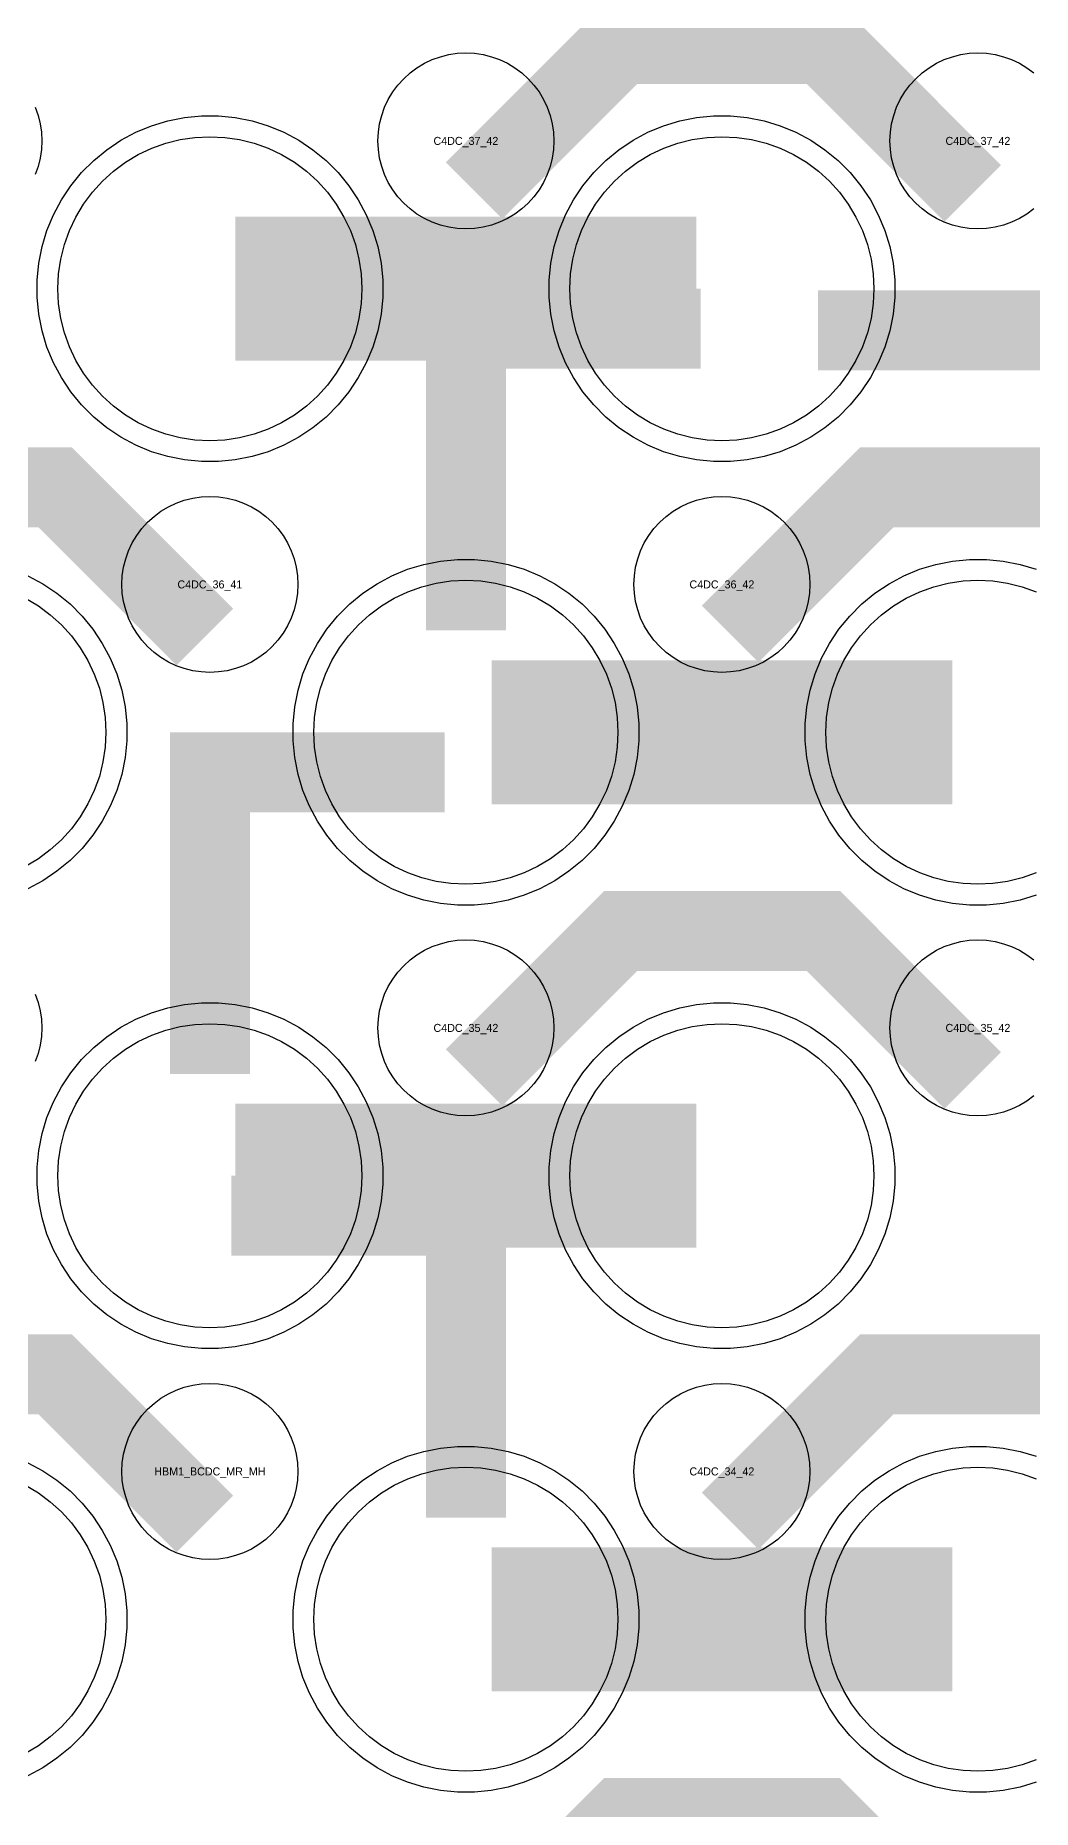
# Model space of a CAD drawing. Extents: x -11880 to 11880, y -14992 to 14992.
# Drawn here: x 1306 to 1617, y -10188 to -9634 of the extents above; entities that cross this region are included whole.
import ezdxf
from ezdxf.enums import TextEntityAlignment as Align

# ---------------------------------------------------------------- set-up
doc = ezdxf.new("R2010")
doc.units = 0
doc.header["$MEASUREMENT"] = 0
for name, color, linetype in [('GDS_775_DT_237', 138, 'CONTINUOUS'), ('RDL1_FS', 34, 'CONTINUOUS'), ('RDL_BS', 160, 'CONTINUOUS')]:
    doc.layers.add(name, color=color, linetype=linetype)

msp = doc.modelspace()

# ---------------------------------------------------------------- linework, layer by layer
at = {"layer": 'RDL1_FS', "color": 241, "true_color": 0xf7abae}
for points in [[(1360, -9760.204), (1355.343, -9759.975), (1350.732, -9759.291), (1346.209, -9758.159), (1341.819, -9756.587), (1337.605, -9754.595), (1333.605, -9752.197), (1329.86, -9749.419), (1326.406, -9746.289), (1323.276, -9742.835), (1320.498, -9739.09), (1318.1, -9735.09), (1316.108, -9730.876), (1314.536, -9726.486), (1313.404, -9721.963), (1312.72, -9717.352), (1312.491, -9712.695), (1312.72, -9708.038), (1313.404, -9703.427), (1314.536, -9698.904), (1316.108, -9694.514), (1318.1, -9690.3), (1320.498, -9686.3), (1323.276, -9682.555), (1326.406, -9679.101), (1329.86, -9675.971), (1333.605, -9673.193), (1337.605, -9670.795), (1341.819, -9668.803), (1346.209, -9667.231), (1350.732, -9666.099), (1355.343, -9665.415), (1360, -9665.186), (1364.657, -9665.415), (1369.268, -9666.099), (1373.791, -9667.231), (1378.181, -9668.803), (1382.395, -9670.795), (1386.395, -9673.193), (1390.14, -9675.971), (1393.594, -9679.101), (1396.724, -9682.555), (1399.502, -9686.3), (1401.9, -9690.3), (1403.892, -9694.514), (1405.464, -9698.904), (1406.596, -9703.427), (1407.28, -9708.038), (1407.509, -9712.695), (1407.28, -9717.352), (1406.596, -9721.963), (1405.464, -9726.486), (1403.892, -9730.876), (1401.9, -9735.09), (1399.502, -9739.09), (1396.724, -9742.835), (1393.594, -9746.289), (1390.14, -9749.419), (1386.395, -9752.197), (1382.395, -9754.595), (1378.181, -9756.587), (1373.791, -9758.159), (1369.268, -9759.291), (1364.657, -9759.975)], [(1520, -9760.204), (1515.343, -9759.975), (1510.732, -9759.291), (1506.209, -9758.159), (1501.819, -9756.587), (1497.605, -9754.595), (1493.605, -9752.197), (1489.86, -9749.419), (1486.406, -9746.289), (1483.276, -9742.835), (1480.498, -9739.09), (1478.1, -9735.09), (1476.108, -9730.876), (1474.536, -9726.486), (1473.404, -9721.963), (1472.72, -9717.352), (1472.491, -9712.695), (1472.72, -9708.038), (1473.404, -9703.427), (1474.536, -9698.904), (1476.108, -9694.514), (1478.1, -9690.3), (1480.498, -9686.3), (1483.276, -9682.555), (1486.406, -9679.101), (1489.86, -9675.971), (1493.605, -9673.193), (1497.605, -9670.795), (1501.819, -9668.803), (1506.209, -9667.231), (1510.732, -9666.099), (1515.343, -9665.415), (1520, -9665.186), (1524.657, -9665.415), (1529.268, -9666.099), (1533.791, -9667.231), (1538.181, -9668.803), (1542.395, -9670.795), (1546.395, -9673.193), (1550.14, -9675.971), (1553.594, -9679.101), (1556.724, -9682.555), (1559.502, -9686.3), (1561.9, -9690.3), (1563.892, -9694.514), (1565.464, -9698.904), (1566.596, -9703.427), (1567.28, -9708.038), (1567.509, -9712.695), (1567.28, -9717.352), (1566.596, -9721.963), (1565.464, -9726.486), (1563.892, -9730.876), (1561.9, -9735.09), (1559.502, -9739.09), (1556.724, -9742.835), (1553.594, -9746.289), (1550.14, -9749.419), (1546.395, -9752.197), (1542.395, -9754.595), (1538.181, -9756.587), (1533.791, -9758.159), (1529.268, -9759.291), (1524.657, -9759.975)], [(1440, -9898.769), (1435.343, -9898.54), (1430.732, -9897.856), (1426.209, -9896.724), (1421.819, -9895.152), (1417.605, -9893.16), (1413.605, -9890.762), (1409.86, -9887.984), (1406.406, -9884.854), (1403.276, -9881.4), (1400.498, -9877.655), (1398.1, -9873.655), (1396.108, -9869.441), (1394.536, -9865.051), (1393.404, -9860.528), (1392.72, -9855.917), (1392.491, -9851.26), (1392.72, -9846.603), (1393.404, -9841.992), (1394.536, -9837.469), (1396.108, -9833.079), (1398.1, -9828.865), (1400.498, -9824.865), (1403.276, -9821.12), (1406.406, -9817.666), (1409.86, -9814.536), (1413.605, -9811.758), (1417.605, -9809.36), (1421.819, -9807.368), (1426.209, -9805.796), (1430.732, -9804.664), (1435.343, -9803.98), (1440, -9803.751), (1444.657, -9803.98), (1449.268, -9804.664), (1453.791, -9805.796), (1458.181, -9807.368), (1462.395, -9809.36), (1466.395, -9811.758), (1470.14, -9814.536), (1473.594, -9817.666), (1476.724, -9821.12), (1479.502, -9824.865), (1481.9, -9828.865), (1483.892, -9833.079), (1485.464, -9837.469), (1486.596, -9841.992), (1487.28, -9846.603), (1487.509, -9851.26), (1487.28, -9855.917), (1486.596, -9860.528), (1485.464, -9865.051), (1483.892, -9869.441), (1481.9, -9873.655), (1479.502, -9877.655), (1476.724, -9881.4), (1473.594, -9884.854), (1470.14, -9887.984), (1466.395, -9890.762), (1462.395, -9893.16), (1458.181, -9895.152), (1453.791, -9896.724), (1449.268, -9897.856), (1444.657, -9898.54)], [(1360, -10037.329), (1355.343, -10037.1), (1350.732, -10036.416), (1346.209, -10035.284), (1341.819, -10033.712), (1337.605, -10031.72), (1333.605, -10029.322), (1329.86, -10026.544), (1326.406, -10023.414), (1323.276, -10019.96), (1320.498, -10016.215), (1318.1, -10012.215), (1316.108, -10008.001), (1314.536, -10003.611), (1313.404, -9999.088), (1312.72, -9994.477), (1312.491, -9989.82), (1312.72, -9985.163), (1313.404, -9980.552), (1314.536, -9976.029), (1316.108, -9971.639), (1318.1, -9967.425), (1320.498, -9963.425), (1323.276, -9959.68), (1326.406, -9956.226), (1329.86, -9953.096), (1333.605, -9950.318), (1337.605, -9947.92), (1341.819, -9945.928), (1346.209, -9944.356), (1350.732, -9943.224), (1355.343, -9942.54), (1360, -9942.311), (1364.657, -9942.54), (1369.268, -9943.224), (1373.791, -9944.356), (1378.181, -9945.928), (1382.395, -9947.92), (1386.395, -9950.318), (1390.14, -9953.096), (1393.594, -9956.226), (1396.724, -9959.68), (1399.502, -9963.425), (1401.9, -9967.425), (1403.892, -9971.639), (1405.464, -9976.029), (1406.596, -9980.552), (1407.28, -9985.163), (1407.509, -9989.82), (1407.28, -9994.477), (1406.596, -9999.088), (1405.464, -10003.611), (1403.892, -10008.001), (1401.9, -10012.215), (1399.502, -10016.215), (1396.724, -10019.96), (1393.594, -10023.414), (1390.14, -10026.544), (1386.395, -10029.322), (1382.395, -10031.72), (1378.181, -10033.712), (1373.791, -10035.284), (1369.268, -10036.416), (1364.657, -10037.1)], [(1520, -10037.329), (1515.343, -10037.1), (1510.732, -10036.416), (1506.209, -10035.284), (1501.819, -10033.712), (1497.605, -10031.72), (1493.605, -10029.322), (1489.86, -10026.544), (1486.406, -10023.414), (1483.276, -10019.96), (1480.498, -10016.215), (1478.1, -10012.215), (1476.108, -10008.001), (1474.536, -10003.611), (1473.404, -9999.088), (1472.72, -9994.477), (1472.491, -9989.82), (1472.72, -9985.163), (1473.404, -9980.552), (1474.536, -9976.029), (1476.108, -9971.639), (1478.1, -9967.425), (1480.498, -9963.425), (1483.276, -9959.68), (1486.406, -9956.226), (1489.86, -9953.096), (1493.605, -9950.318), (1497.605, -9947.92), (1501.819, -9945.928), (1506.209, -9944.356), (1510.732, -9943.224), (1515.343, -9942.54), (1520, -9942.311), (1524.657, -9942.54), (1529.268, -9943.224), (1533.791, -9944.356), (1538.181, -9945.928), (1542.395, -9947.92), (1546.395, -9950.318), (1550.14, -9953.096), (1553.594, -9956.226), (1556.724, -9959.68), (1559.502, -9963.425), (1561.9, -9967.425), (1563.892, -9971.639), (1565.464, -9976.029), (1566.596, -9980.552), (1567.28, -9985.163), (1567.509, -9989.82), (1567.28, -9994.477), (1566.596, -9999.088), (1565.464, -10003.611), (1563.892, -10008.001), (1561.9, -10012.215), (1559.502, -10016.215), (1556.724, -10019.96), (1553.594, -10023.414), (1550.14, -10026.544), (1546.395, -10029.322), (1542.395, -10031.72), (1538.181, -10033.712), (1533.791, -10035.284), (1529.268, -10036.416), (1524.657, -10037.1)], [(1440, -10175.894), (1435.343, -10175.665), (1430.732, -10174.981), (1426.209, -10173.849), (1421.819, -10172.277), (1417.605, -10170.285), (1413.605, -10167.887), (1409.86, -10165.109), (1406.406, -10161.979), (1403.276, -10158.525), (1400.498, -10154.78), (1398.1, -10150.78), (1396.108, -10146.566), (1394.536, -10142.176), (1393.404, -10137.653), (1392.72, -10133.042), (1392.491, -10128.385), (1392.72, -10123.728), (1393.404, -10119.117), (1394.536, -10114.594), (1396.108, -10110.204), (1398.1, -10105.99), (1400.498, -10101.99), (1403.276, -10098.245), (1406.406, -10094.791), (1409.86, -10091.661), (1413.605, -10088.883), (1417.605, -10086.485), (1421.819, -10084.493), (1426.209, -10082.921), (1430.732, -10081.789), (1435.343, -10081.105), (1440, -10080.876), (1444.657, -10081.105), (1449.268, -10081.789), (1453.791, -10082.921), (1458.181, -10084.493), (1462.395, -10086.485), (1466.395, -10088.883), (1470.14, -10091.661), (1473.594, -10094.791), (1476.724, -10098.245), (1479.502, -10101.99), (1481.9, -10105.99), (1483.892, -10110.204), (1485.464, -10114.594), (1486.596, -10119.117), (1487.28, -10123.728), (1487.509, -10128.385), (1487.28, -10133.042), (1486.596, -10137.653), (1485.464, -10142.176), (1483.892, -10146.566), (1481.9, -10150.78), (1479.502, -10154.78), (1476.724, -10158.525), (1473.594, -10161.979), (1470.14, -10165.109), (1466.395, -10167.887), (1462.395, -10170.285), (1458.181, -10172.277), (1453.791, -10173.849), (1449.268, -10174.981), (1444.657, -10175.665)]]:
    msp.add_lwpolyline(points, close=True, dxfattribs=at)
for points in [[(1368.002, -9712.695, 45, 45, 0), (1440.002, -9712.695, 45, 45, 0)], [(1440.002, -9712.695, 45, 45, 0), (1512.002, -9712.695, 45, 45, 0)], [(1448.002, -9851.26, 45, 45, 0), (1520.002, -9851.26, 45, 45, 0)], [(1520.002, -9851.26, 45, 45, 0), (1592.002, -9851.26, 45, 45, 0)], [(1368.002, -9989.82, 45, 45, 0), (1440.002, -9989.82, 45, 45, 0)], [(1440.002, -9989.82, 45, 45, 0), (1512.002, -9989.82, 45, 45, 0)], [(1448.002, -10128.385, 45, 45, 0), (1520.002, -10128.385, 45, 45, 0)], [(1520.002, -10128.385, 45, 45, 0), (1592.002, -10128.385, 45, 45, 0)]]:
    msp.add_lwpolyline(points, format="xyseb", dxfattribs=at)
for points in [[(1618.181, -9895.152), (1613.791, -9896.724), (1609.268, -9897.856), (1604.657, -9898.54), (1600, -9898.769), (1595.343, -9898.54), (1590.732, -9897.856), (1586.209, -9896.724), (1581.819, -9895.152), (1577.605, -9893.16), (1573.605, -9890.762), (1569.86, -9887.984), (1566.406, -9884.854), (1563.276, -9881.4), (1560.498, -9877.655), (1558.1, -9873.655), (1556.108, -9869.441), (1554.536, -9865.051), (1553.404, -9860.528), (1552.72, -9855.917), (1552.491, -9851.26), (1552.72, -9846.603), (1553.404, -9841.992), (1554.536, -9837.469), (1556.108, -9833.079), (1558.1, -9828.865), (1560.498, -9824.865), (1563.276, -9821.12), (1566.406, -9817.666), (1569.86, -9814.536), (1573.605, -9811.758), (1577.605, -9809.36), (1581.819, -9807.368), (1586.209, -9805.796), (1590.732, -9804.664), (1595.343, -9803.98), (1600, -9803.751), (1604.657, -9803.98), (1609.268, -9804.664), (1613.791, -9805.796), (1618.181, -9807.368)], [(1618.181, -10172.277), (1613.791, -10173.849), (1609.268, -10174.981), (1604.657, -10175.665), (1600, -10175.894), (1595.343, -10175.665), (1590.732, -10174.981), (1586.209, -10173.849), (1581.819, -10172.277), (1577.605, -10170.285), (1573.605, -10167.887), (1569.86, -10165.109), (1566.406, -10161.979), (1563.276, -10158.525), (1560.498, -10154.78), (1558.1, -10150.78), (1556.108, -10146.566), (1554.536, -10142.176), (1553.404, -10137.653), (1552.72, -10133.042), (1552.491, -10128.385), (1552.72, -10123.728), (1553.404, -10119.117), (1554.536, -10114.594), (1556.108, -10110.204), (1558.1, -10105.99), (1560.498, -10101.99), (1563.276, -10098.245), (1566.406, -10094.791), (1569.86, -10091.661), (1573.605, -10088.883), (1577.605, -10086.485), (1581.819, -10084.493), (1586.209, -10082.921), (1590.732, -10081.789), (1595.343, -10081.105), (1600, -10080.876), (1604.657, -10081.105), (1609.268, -10081.789), (1613.791, -10082.921), (1618.181, -10084.493)]]:
    msp.add_lwpolyline(points, dxfattribs=at)
at = {"layer": 'RDL1_FS'}
for points in [[(1302.395, -9809.36), (1306.395, -9811.758), (1310.14, -9814.536), (1313.594, -9817.666), (1316.724, -9821.12), (1319.502, -9824.865), (1321.9, -9828.865), (1323.892, -9833.079), (1325.464, -9837.469), (1326.596, -9841.992), (1327.28, -9846.603), (1327.509, -9851.26), (1327.28, -9855.917), (1326.596, -9860.528), (1325.464, -9865.051), (1323.892, -9869.441), (1321.9, -9873.655), (1319.502, -9877.655), (1316.724, -9881.4), (1313.594, -9884.854), (1310.14, -9887.984), (1306.395, -9890.762), (1302.395, -9893.16)], [(1302.395, -10086.485), (1306.395, -10088.883), (1310.14, -10091.661), (1313.594, -10094.791), (1316.724, -10098.245), (1319.502, -10101.99), (1321.9, -10105.99), (1323.892, -10110.204), (1325.464, -10114.594), (1326.596, -10119.117), (1327.28, -10123.728), (1327.509, -10128.385), (1327.28, -10133.042), (1326.596, -10137.653), (1325.464, -10142.176), (1323.892, -10146.566), (1321.9, -10150.78), (1319.502, -10154.78), (1316.724, -10158.525), (1313.594, -10161.979), (1310.14, -10165.109), (1306.395, -10167.887), (1302.395, -10170.285)]]:
    msp.add_lwpolyline(points, dxfattribs=at)
at = {"layer": 'RDL_BS'}
for points in [[(1442.562, -9682.009, 25, 25, 0), (1488.377, -9636.194, 25, 25, 0), (1521.93, -9636.194, 25, 25, 0)], [(1598.401, -9682.908, 25, 25, 0), (1551.687, -9636.194, 25, 25, 0), (1521.929, -9636.194, 25, 25, 0)], [(1358.401, -9821.473, 25, 25, 0), (1311.687, -9774.759, 25, 25, 0), (1281.929, -9774.759, 25, 25, 0)], [(1522.562, -9820.574, 25, 25, 0), (1568.377, -9774.759, 25, 25, 0), (1601.93, -9774.759, 25, 25, 0)], [(1678.401, -9821.473, 25, 25, 0), (1631.687, -9774.759, 25, 25, 0), (1601.929, -9774.759, 25, 25, 0)], [(1360, -9881.724, 25, 25, 0), (1360, -9927.344, 25, 25, 0)], [(1442.562, -9959.134, 25, 25, 0), (1488.377, -9913.319, 25, 25, 0), (1521.93, -9913.319, 25, 25, 0)], [(1598.401, -9960.033, 25, 25, 0), (1551.687, -9913.319, 25, 25, 0), (1521.929, -9913.319, 25, 25, 0)], [(1358.401, -10098.598, 25, 25, 0), (1311.687, -10051.884, 25, 25, 0), (1281.929, -10051.884, 25, 25, 0)], [(1522.562, -10097.699, 25, 25, 0), (1568.377, -10051.884, 25, 25, 0), (1601.93, -10051.884, 25, 25, 0)], [(1678.401, -10098.598, 25, 25, 0), (1631.687, -10051.884, 25, 25, 0), (1601.929, -10051.884, 25, 25, 0)], [(1442.562, -10236.264, 25, 25, 0), (1488.377, -10190.449, 25, 25, 0), (1521.93, -10190.449, 25, 25, 0)], [(1598.401, -10237.163, 25, 25, 0), (1551.687, -10190.449, 25, 25, 0), (1521.929, -10190.449, 25, 25, 0)]]:
    msp.add_lwpolyline(points, format="xyseb", dxfattribs=at)
for points in [[(1440, -9694.001), (1437.307, -9693.869), (1434.635, -9693.473), (1432.016, -9692.816), (1429.481, -9691.909), (1427.044, -9690.757), (1424.72, -9689.364), (1422.557, -9687.761), (1420.558, -9685.949), (1418.746, -9683.95), (1417.143, -9681.787), (1415.75, -9679.463), (1414.598, -9677.026), (1413.691, -9674.491), (1413.034, -9671.872), (1412.638, -9669.2), (1412.506, -9666.507), (1412.638, -9663.814), (1413.034, -9661.142), (1413.691, -9658.523), (1414.598, -9655.988), (1415.75, -9653.551), (1417.143, -9651.227), (1418.746, -9649.064), (1420.558, -9647.065), (1422.557, -9645.253), (1424.72, -9643.65), (1427.044, -9642.257), (1429.481, -9641.105), (1432.016, -9640.198), (1434.635, -9639.541), (1437.307, -9639.145), (1440, -9639.013), (1442.693, -9639.145), (1445.365, -9639.541), (1447.984, -9640.198), (1450.519, -9641.105), (1452.956, -9642.257), (1455.28, -9643.65), (1457.443, -9645.253), (1459.442, -9647.065), (1461.254, -9649.064), (1462.857, -9651.227), (1464.25, -9653.551), (1465.402, -9655.988), (1466.309, -9658.523), (1466.966, -9661.142), (1467.362, -9663.814), (1467.494, -9666.507), (1467.362, -9669.2), (1466.966, -9671.872), (1466.309, -9674.491), (1465.402, -9677.026), (1464.25, -9679.463), (1462.857, -9681.787), (1461.254, -9683.95), (1459.442, -9685.949), (1457.443, -9687.761), (1455.28, -9689.364), (1452.956, -9690.757), (1450.519, -9691.909), (1447.984, -9692.816), (1445.365, -9693.473), (1442.693, -9693.869)], [(1360, -9832.566), (1357.307, -9832.434), (1354.635, -9832.038), (1352.016, -9831.381), (1349.481, -9830.474), (1347.044, -9829.322), (1344.72, -9827.929), (1342.557, -9826.326), (1340.558, -9824.514), (1338.746, -9822.515), (1337.143, -9820.352), (1335.75, -9818.028), (1334.598, -9815.591), (1333.691, -9813.056), (1333.034, -9810.437), (1332.638, -9807.765), (1332.506, -9805.072), (1332.638, -9802.379), (1333.034, -9799.707), (1333.691, -9797.088), (1334.598, -9794.553), (1335.75, -9792.116), (1337.143, -9789.792), (1338.746, -9787.629), (1340.558, -9785.63), (1342.557, -9783.818), (1344.72, -9782.215), (1347.044, -9780.822), (1349.481, -9779.67), (1352.016, -9778.763), (1354.635, -9778.106), (1357.307, -9777.71), (1360, -9777.578), (1362.693, -9777.71), (1365.365, -9778.106), (1367.984, -9778.763), (1370.519, -9779.67), (1372.956, -9780.822), (1375.28, -9782.215), (1377.443, -9783.818), (1379.442, -9785.63), (1381.254, -9787.629), (1382.857, -9789.792), (1384.25, -9792.116), (1385.402, -9794.553), (1386.309, -9797.088), (1386.966, -9799.707), (1387.362, -9802.379), (1387.494, -9805.072), (1387.362, -9807.765), (1386.966, -9810.437), (1386.309, -9813.056), (1385.402, -9815.591), (1384.25, -9818.028), (1382.857, -9820.352), (1381.254, -9822.515), (1379.442, -9824.514), (1377.443, -9826.326), (1375.28, -9827.929), (1372.956, -9829.322), (1370.519, -9830.474), (1367.984, -9831.381), (1365.365, -9832.038), (1362.693, -9832.434)], [(1520, -9832.566), (1517.307, -9832.434), (1514.635, -9832.038), (1512.016, -9831.381), (1509.481, -9830.474), (1507.044, -9829.322), (1504.72, -9827.929), (1502.557, -9826.326), (1500.558, -9824.514), (1498.746, -9822.515), (1497.143, -9820.352), (1495.75, -9818.028), (1494.598, -9815.591), (1493.691, -9813.056), (1493.034, -9810.437), (1492.638, -9807.765), (1492.506, -9805.072), (1492.638, -9802.379), (1493.034, -9799.707), (1493.691, -9797.088), (1494.598, -9794.553), (1495.75, -9792.116), (1497.143, -9789.792), (1498.746, -9787.629), (1500.558, -9785.63), (1502.557, -9783.818), (1504.72, -9782.215), (1507.044, -9780.822), (1509.481, -9779.67), (1512.016, -9778.763), (1514.635, -9778.106), (1517.307, -9777.71), (1520, -9777.578), (1522.693, -9777.71), (1525.365, -9778.106), (1527.984, -9778.763), (1530.519, -9779.67), (1532.956, -9780.822), (1535.28, -9782.215), (1537.443, -9783.818), (1539.442, -9785.63), (1541.254, -9787.629), (1542.857, -9789.792), (1544.25, -9792.116), (1545.402, -9794.553), (1546.309, -9797.088), (1546.966, -9799.707), (1547.362, -9802.379), (1547.494, -9805.072), (1547.362, -9807.765), (1546.966, -9810.437), (1546.309, -9813.056), (1545.402, -9815.591), (1544.25, -9818.028), (1542.857, -9820.352), (1541.254, -9822.515), (1539.442, -9824.514), (1537.443, -9826.326), (1535.28, -9827.929), (1532.956, -9829.322), (1530.519, -9830.474), (1527.984, -9831.381), (1525.365, -9832.038), (1522.693, -9832.434)], [(1440, -9971.126), (1437.307, -9970.994), (1434.635, -9970.598), (1432.016, -9969.941), (1429.481, -9969.034), (1427.044, -9967.882), (1424.72, -9966.489), (1422.557, -9964.886), (1420.558, -9963.074), (1418.746, -9961.075), (1417.143, -9958.912), (1415.75, -9956.588), (1414.598, -9954.151), (1413.691, -9951.616), (1413.034, -9948.997), (1412.638, -9946.325), (1412.506, -9943.632), (1412.638, -9940.939), (1413.034, -9938.267), (1413.691, -9935.648), (1414.598, -9933.113), (1415.75, -9930.676), (1417.143, -9928.352), (1418.746, -9926.189), (1420.558, -9924.19), (1422.557, -9922.378), (1424.72, -9920.775), (1427.044, -9919.382), (1429.481, -9918.23), (1432.016, -9917.323), (1434.635, -9916.666), (1437.307, -9916.27), (1440, -9916.138), (1442.693, -9916.27), (1445.365, -9916.666), (1447.984, -9917.323), (1450.519, -9918.23), (1452.956, -9919.382), (1455.28, -9920.775), (1457.443, -9922.378), (1459.442, -9924.19), (1461.254, -9926.189), (1462.857, -9928.352), (1464.25, -9930.676), (1465.402, -9933.113), (1466.309, -9935.648), (1466.966, -9938.267), (1467.362, -9940.939), (1467.494, -9943.632), (1467.362, -9946.325), (1466.966, -9948.997), (1466.309, -9951.616), (1465.402, -9954.151), (1464.25, -9956.588), (1462.857, -9958.912), (1461.254, -9961.075), (1459.442, -9963.074), (1457.443, -9964.886), (1455.28, -9966.489), (1452.956, -9967.882), (1450.519, -9969.034), (1447.984, -9969.941), (1445.365, -9970.598), (1442.693, -9970.994)], [(1360, -10109.691), (1357.307, -10109.559), (1354.635, -10109.163), (1352.016, -10108.506), (1349.481, -10107.599), (1347.044, -10106.447), (1344.72, -10105.054), (1342.557, -10103.451), (1340.558, -10101.639), (1338.746, -10099.64), (1337.143, -10097.477), (1335.75, -10095.153), (1334.598, -10092.716), (1333.691, -10090.181), (1333.034, -10087.562), (1332.638, -10084.89), (1332.506, -10082.197), (1332.638, -10079.504), (1333.034, -10076.832), (1333.691, -10074.213), (1334.598, -10071.678), (1335.75, -10069.241), (1337.143, -10066.917), (1338.746, -10064.754), (1340.558, -10062.755), (1342.557, -10060.943), (1344.72, -10059.34), (1347.044, -10057.947), (1349.481, -10056.795), (1352.016, -10055.888), (1354.635, -10055.231), (1357.307, -10054.835), (1360, -10054.703), (1362.693, -10054.835), (1365.365, -10055.231), (1367.984, -10055.888), (1370.519, -10056.795), (1372.956, -10057.947), (1375.28, -10059.34), (1377.443, -10060.943), (1379.442, -10062.755), (1381.254, -10064.754), (1382.857, -10066.917), (1384.25, -10069.241), (1385.402, -10071.678), (1386.309, -10074.213), (1386.966, -10076.832), (1387.362, -10079.504), (1387.494, -10082.197), (1387.362, -10084.89), (1386.966, -10087.562), (1386.309, -10090.181), (1385.402, -10092.716), (1384.25, -10095.153), (1382.857, -10097.477), (1381.254, -10099.64), (1379.442, -10101.639), (1377.443, -10103.451), (1375.28, -10105.054), (1372.956, -10106.447), (1370.519, -10107.599), (1367.984, -10108.506), (1365.365, -10109.163), (1362.693, -10109.559)], [(1520, -10109.691), (1517.307, -10109.559), (1514.635, -10109.163), (1512.016, -10108.506), (1509.481, -10107.599), (1507.044, -10106.447), (1504.72, -10105.054), (1502.557, -10103.451), (1500.558, -10101.639), (1498.746, -10099.64), (1497.143, -10097.477), (1495.75, -10095.153), (1494.598, -10092.716), (1493.691, -10090.181), (1493.034, -10087.562), (1492.638, -10084.89), (1492.506, -10082.197), (1492.638, -10079.504), (1493.034, -10076.832), (1493.691, -10074.213), (1494.598, -10071.678), (1495.75, -10069.241), (1497.143, -10066.917), (1498.746, -10064.754), (1500.558, -10062.755), (1502.557, -10060.943), (1504.72, -10059.34), (1507.044, -10057.947), (1509.481, -10056.795), (1512.016, -10055.888), (1514.635, -10055.231), (1517.307, -10054.835), (1520, -10054.703), (1522.693, -10054.835), (1525.365, -10055.231), (1527.984, -10055.888), (1530.519, -10056.795), (1532.956, -10057.947), (1535.28, -10059.34), (1537.443, -10060.943), (1539.442, -10062.755), (1541.254, -10064.754), (1542.857, -10066.917), (1544.25, -10069.241), (1545.402, -10071.678), (1546.309, -10074.213), (1546.966, -10076.832), (1547.362, -10079.504), (1547.494, -10082.197), (1547.362, -10084.89), (1546.966, -10087.562), (1546.309, -10090.181), (1545.402, -10092.716), (1544.25, -10095.153), (1542.857, -10097.477), (1541.254, -10099.64), (1539.442, -10101.639), (1537.443, -10103.451), (1535.28, -10105.054), (1532.956, -10106.447), (1530.519, -10107.599), (1527.984, -10108.506), (1525.365, -10109.163), (1522.693, -10109.559)]]:
    msp.add_lwpolyline(points, close=True, dxfattribs=at)
for points in [[(1617.443, -9687.761), (1615.28, -9689.364), (1612.956, -9690.757), (1610.519, -9691.909), (1607.984, -9692.816), (1605.365, -9693.473), (1602.693, -9693.869), (1600, -9694.001), (1597.307, -9693.869), (1594.635, -9693.473), (1592.016, -9692.816), (1589.481, -9691.909), (1587.044, -9690.757), (1584.72, -9689.364), (1582.557, -9687.761), (1580.558, -9685.949), (1578.746, -9683.95), (1577.143, -9681.787), (1575.75, -9679.463), (1574.598, -9677.026), (1573.691, -9674.491), (1573.034, -9671.872), (1572.638, -9669.2), (1572.506, -9666.507), (1572.638, -9663.814), (1573.034, -9661.142), (1573.691, -9658.523), (1574.598, -9655.988), (1575.75, -9653.551), (1577.143, -9651.227), (1578.746, -9649.064), (1580.558, -9647.065), (1582.557, -9645.253), (1584.72, -9643.65), (1587.044, -9642.257), (1589.481, -9641.105), (1592.016, -9640.198), (1594.635, -9639.541), (1597.307, -9639.145), (1600, -9639.013), (1602.693, -9639.145), (1605.365, -9639.541), (1607.984, -9640.198), (1610.519, -9641.105), (1612.956, -9642.257), (1615.28, -9643.65), (1617.443, -9645.253)], [(1305.402, -9655.988), (1306.309, -9658.523), (1306.966, -9661.142), (1307.362, -9663.814), (1307.494, -9666.507), (1307.362, -9669.2), (1306.966, -9671.872), (1306.309, -9674.491), (1305.402, -9677.026)], [(1303.115, -9802.385), (1307.777, -9804.877), (1312.191, -9807.824), (1316.292, -9811.186), (1320.074, -9814.968), (1323.436, -9819.069), (1326.383, -9823.483), (1328.875, -9828.145), (1330.906, -9833.055), (1332.437, -9838.095), (1333.483, -9843.322), (1334, -9848.616), (1334, -9853.904), (1333.483, -9859.198), (1332.437, -9864.425), (1330.906, -9869.465), (1328.875, -9874.375), (1326.383, -9879.037), (1323.436, -9883.451), (1320.074, -9887.552), (1316.292, -9891.334), (1312.191, -9894.696), (1307.777, -9897.643), (1303.115, -9900.135)], [(1617.443, -9964.886), (1615.28, -9966.489), (1612.956, -9967.882), (1610.519, -9969.034), (1607.984, -9969.941), (1605.365, -9970.598), (1602.693, -9970.994), (1600, -9971.126), (1597.307, -9970.994), (1594.635, -9970.598), (1592.016, -9969.941), (1589.481, -9969.034), (1587.044, -9967.882), (1584.72, -9966.489), (1582.557, -9964.886), (1580.558, -9963.074), (1578.746, -9961.075), (1577.143, -9958.912), (1575.75, -9956.588), (1574.598, -9954.151), (1573.691, -9951.616), (1573.034, -9948.997), (1572.638, -9946.325), (1572.506, -9943.632), (1572.638, -9940.939), (1573.034, -9938.267), (1573.691, -9935.648), (1574.598, -9933.113), (1575.75, -9930.676), (1577.143, -9928.352), (1578.746, -9926.189), (1580.558, -9924.19), (1582.557, -9922.378), (1584.72, -9920.775), (1587.044, -9919.382), (1589.481, -9918.23), (1592.016, -9917.323), (1594.635, -9916.666), (1597.307, -9916.27), (1600, -9916.138), (1602.693, -9916.27), (1605.365, -9916.666), (1607.984, -9917.323), (1610.519, -9918.23), (1612.956, -9919.382), (1615.28, -9920.775), (1617.443, -9922.378)], [(1305.402, -9933.113), (1306.309, -9935.648), (1306.966, -9938.267), (1307.362, -9940.939), (1307.494, -9943.632), (1307.362, -9946.325), (1306.966, -9948.997), (1306.309, -9951.616), (1305.402, -9954.151)], [(1303.115, -10079.51), (1307.777, -10082.002), (1312.191, -10084.949), (1316.292, -10088.311), (1320.074, -10092.093), (1323.436, -10096.194), (1326.383, -10100.608), (1328.875, -10105.27), (1330.906, -10110.18), (1332.437, -10115.22), (1333.483, -10120.447), (1334, -10125.741), (1334, -10131.029), (1333.483, -10136.323), (1332.437, -10141.55), (1330.906, -10146.59), (1328.875, -10151.5), (1326.383, -10156.162), (1323.436, -10160.576), (1320.074, -10164.677), (1316.292, -10168.459), (1312.191, -10171.821), (1307.777, -10174.768), (1303.115, -10177.26)]]:
    msp.add_lwpolyline(points, dxfattribs=at)
at = {"layer": 'RDL_BS', "color": 241, "true_color": 0xf7abae}
for points in [[(1357.356, -9766.695), (1352.062, -9766.178), (1346.835, -9765.132), (1341.795, -9763.601), (1336.885, -9761.57), (1332.223, -9759.078), (1327.809, -9756.131), (1323.708, -9752.769), (1319.926, -9748.987), (1316.564, -9744.886), (1313.617, -9740.472), (1311.125, -9735.81), (1309.094, -9730.9), (1307.563, -9725.86), (1306.517, -9720.633), (1306, -9715.339), (1306, -9710.051), (1306.517, -9704.757), (1307.563, -9699.53), (1309.094, -9694.49), (1311.125, -9689.58), (1313.617, -9684.918), (1316.564, -9680.504), (1319.926, -9676.403), (1323.708, -9672.621), (1327.809, -9669.259), (1332.223, -9666.312), (1336.885, -9663.82), (1341.795, -9661.789), (1346.835, -9660.258), (1352.062, -9659.212), (1357.356, -9658.695), (1362.644, -9658.695), (1367.938, -9659.212), (1373.165, -9660.258), (1378.205, -9661.789), (1383.115, -9663.82), (1387.777, -9666.312), (1392.191, -9669.259), (1396.292, -9672.621), (1400.074, -9676.403), (1403.436, -9680.504), (1406.383, -9684.918), (1408.875, -9689.58), (1410.906, -9694.49), (1412.437, -9699.53), (1413.483, -9704.757), (1414, -9710.051), (1414, -9715.339), (1413.483, -9720.633), (1412.437, -9725.86), (1410.906, -9730.9), (1408.875, -9735.81), (1406.383, -9740.472), (1403.436, -9744.886), (1400.074, -9748.987), (1396.292, -9752.769), (1392.191, -9756.131), (1387.777, -9759.078), (1383.115, -9761.57), (1378.205, -9763.601), (1373.165, -9765.132), (1367.938, -9766.178), (1362.644, -9766.695)], [(1517.356, -9766.695), (1512.062, -9766.178), (1506.835, -9765.132), (1501.795, -9763.601), (1496.885, -9761.57), (1492.223, -9759.078), (1487.809, -9756.131), (1483.708, -9752.769), (1479.926, -9748.987), (1476.564, -9744.886), (1473.617, -9740.472), (1471.125, -9735.81), (1469.094, -9730.9), (1467.563, -9725.86), (1466.517, -9720.633), (1466, -9715.339), (1466, -9710.051), (1466.517, -9704.757), (1467.563, -9699.53), (1469.094, -9694.49), (1471.125, -9689.58), (1473.617, -9684.918), (1476.564, -9680.504), (1479.926, -9676.403), (1483.708, -9672.621), (1487.809, -9669.259), (1492.223, -9666.312), (1496.885, -9663.82), (1501.795, -9661.789), (1506.835, -9660.258), (1512.062, -9659.212), (1517.356, -9658.695), (1522.644, -9658.695), (1527.938, -9659.212), (1533.165, -9660.258), (1538.205, -9661.789), (1543.115, -9663.82), (1547.777, -9666.312), (1552.191, -9669.259), (1556.292, -9672.621), (1560.074, -9676.403), (1563.436, -9680.504), (1566.383, -9684.918), (1568.875, -9689.58), (1570.906, -9694.49), (1572.437, -9699.53), (1573.483, -9704.757), (1574, -9710.051), (1574, -9715.339), (1573.483, -9720.633), (1572.437, -9725.86), (1570.906, -9730.9), (1568.875, -9735.81), (1566.383, -9740.472), (1563.436, -9744.886), (1560.074, -9748.987), (1556.292, -9752.769), (1552.191, -9756.131), (1547.777, -9759.078), (1543.115, -9761.57), (1538.205, -9763.601), (1533.165, -9765.132), (1527.938, -9766.178), (1522.644, -9766.695)], [(1437.356, -9905.26), (1432.062, -9904.743), (1426.835, -9903.697), (1421.795, -9902.166), (1416.885, -9900.135), (1412.223, -9897.643), (1407.809, -9894.696), (1403.708, -9891.334), (1399.926, -9887.552), (1396.564, -9883.451), (1393.617, -9879.037), (1391.125, -9874.375), (1389.094, -9869.465), (1387.563, -9864.425), (1386.517, -9859.198), (1386, -9853.904), (1386, -9848.616), (1386.517, -9843.322), (1387.563, -9838.095), (1389.094, -9833.055), (1391.125, -9828.145), (1393.617, -9823.483), (1396.564, -9819.069), (1399.926, -9814.968), (1403.708, -9811.186), (1407.809, -9807.824), (1412.223, -9804.877), (1416.885, -9802.385), (1421.795, -9800.354), (1426.835, -9798.823), (1432.062, -9797.777), (1437.356, -9797.26), (1442.644, -9797.26), (1447.938, -9797.777), (1453.165, -9798.823), (1458.205, -9800.354), (1463.115, -9802.385), (1467.777, -9804.877), (1472.191, -9807.824), (1476.292, -9811.186), (1480.074, -9814.968), (1483.436, -9819.069), (1486.383, -9823.483), (1488.875, -9828.145), (1490.906, -9833.055), (1492.437, -9838.095), (1493.483, -9843.322), (1494, -9848.616), (1494, -9853.904), (1493.483, -9859.198), (1492.437, -9864.425), (1490.906, -9869.465), (1488.875, -9874.375), (1486.383, -9879.037), (1483.436, -9883.451), (1480.074, -9887.552), (1476.292, -9891.334), (1472.191, -9894.696), (1467.777, -9897.643), (1463.115, -9900.135), (1458.205, -9902.166), (1453.165, -9903.697), (1447.938, -9904.743), (1442.644, -9905.26)], [(1357.356, -10043.82), (1352.062, -10043.303), (1346.835, -10042.257), (1341.795, -10040.726), (1336.885, -10038.695), (1332.223, -10036.203), (1327.809, -10033.256), (1323.708, -10029.894), (1319.926, -10026.112), (1316.564, -10022.011), (1313.617, -10017.597), (1311.125, -10012.935), (1309.094, -10008.025), (1307.563, -10002.985), (1306.517, -9997.758), (1306, -9992.464), (1306, -9987.176), (1306.517, -9981.882), (1307.563, -9976.655), (1309.094, -9971.615), (1311.125, -9966.705), (1313.617, -9962.043), (1316.564, -9957.629), (1319.926, -9953.528), (1323.708, -9949.746), (1327.809, -9946.384), (1332.223, -9943.437), (1336.885, -9940.945), (1341.795, -9938.914), (1346.835, -9937.383), (1352.062, -9936.337), (1357.356, -9935.82), (1362.644, -9935.82), (1367.938, -9936.337), (1373.165, -9937.383), (1378.205, -9938.914), (1383.115, -9940.945), (1387.777, -9943.437), (1392.191, -9946.384), (1396.292, -9949.746), (1400.074, -9953.528), (1403.436, -9957.629), (1406.383, -9962.043), (1408.875, -9966.705), (1410.906, -9971.615), (1412.437, -9976.655), (1413.483, -9981.882), (1414, -9987.176), (1414, -9992.464), (1413.483, -9997.758), (1412.437, -10002.985), (1410.906, -10008.025), (1408.875, -10012.935), (1406.383, -10017.597), (1403.436, -10022.011), (1400.074, -10026.112), (1396.292, -10029.894), (1392.191, -10033.256), (1387.777, -10036.203), (1383.115, -10038.695), (1378.205, -10040.726), (1373.165, -10042.257), (1367.938, -10043.303), (1362.644, -10043.82)], [(1517.356, -10043.82), (1512.062, -10043.303), (1506.835, -10042.257), (1501.795, -10040.726), (1496.885, -10038.695), (1492.223, -10036.203), (1487.809, -10033.256), (1483.708, -10029.894), (1479.926, -10026.112), (1476.564, -10022.011), (1473.617, -10017.597), (1471.125, -10012.935), (1469.094, -10008.025), (1467.563, -10002.985), (1466.517, -9997.758), (1466, -9992.464), (1466, -9987.176), (1466.517, -9981.882), (1467.563, -9976.655), (1469.094, -9971.615), (1471.125, -9966.705), (1473.617, -9962.043), (1476.564, -9957.629), (1479.926, -9953.528), (1483.708, -9949.746), (1487.809, -9946.384), (1492.223, -9943.437), (1496.885, -9940.945), (1501.795, -9938.914), (1506.835, -9937.383), (1512.062, -9936.337), (1517.356, -9935.82), (1522.644, -9935.82), (1527.938, -9936.337), (1533.165, -9937.383), (1538.205, -9938.914), (1543.115, -9940.945), (1547.777, -9943.437), (1552.191, -9946.384), (1556.292, -9949.746), (1560.074, -9953.528), (1563.436, -9957.629), (1566.383, -9962.043), (1568.875, -9966.705), (1570.906, -9971.615), (1572.437, -9976.655), (1573.483, -9981.882), (1574, -9987.176), (1574, -9992.464), (1573.483, -9997.758), (1572.437, -10002.985), (1570.906, -10008.025), (1568.875, -10012.935), (1566.383, -10017.597), (1563.436, -10022.011), (1560.074, -10026.112), (1556.292, -10029.894), (1552.191, -10033.256), (1547.777, -10036.203), (1543.115, -10038.695), (1538.205, -10040.726), (1533.165, -10042.257), (1527.938, -10043.303), (1522.644, -10043.82)], [(1437.356, -10182.385), (1432.062, -10181.868), (1426.835, -10180.822), (1421.795, -10179.291), (1416.885, -10177.26), (1412.223, -10174.768), (1407.809, -10171.821), (1403.708, -10168.459), (1399.926, -10164.677), (1396.564, -10160.576), (1393.617, -10156.162), (1391.125, -10151.5), (1389.094, -10146.59), (1387.563, -10141.55), (1386.517, -10136.323), (1386, -10131.029), (1386, -10125.741), (1386.517, -10120.447), (1387.563, -10115.22), (1389.094, -10110.18), (1391.125, -10105.27), (1393.617, -10100.608), (1396.564, -10096.194), (1399.926, -10092.093), (1403.708, -10088.311), (1407.809, -10084.949), (1412.223, -10082.002), (1416.885, -10079.51), (1421.795, -10077.479), (1426.835, -10075.948), (1432.062, -10074.902), (1437.356, -10074.385), (1442.644, -10074.385), (1447.938, -10074.902), (1453.165, -10075.948), (1458.205, -10077.479), (1463.115, -10079.51), (1467.777, -10082.002), (1472.191, -10084.949), (1476.292, -10088.311), (1480.074, -10092.093), (1483.436, -10096.194), (1486.383, -10100.608), (1488.875, -10105.27), (1490.906, -10110.18), (1492.437, -10115.22), (1493.483, -10120.447), (1494, -10125.741), (1494, -10131.029), (1493.483, -10136.323), (1492.437, -10141.55), (1490.906, -10146.59), (1488.875, -10151.5), (1486.383, -10156.162), (1483.436, -10160.576), (1480.074, -10164.677), (1476.292, -10168.459), (1472.191, -10171.821), (1467.777, -10174.768), (1463.115, -10177.26), (1458.205, -10179.291), (1453.165, -10180.822), (1447.938, -10181.868), (1442.644, -10182.385)]]:
    msp.add_lwpolyline(points, close=True, dxfattribs=at)
for points in [[(1440, -9819.467, 25, 25, 0), (1440, -9712.69, 25, 25, 0)], [(1427.5, -9725.19, 25, 25, 0), (1513.333, -9725.19, 25, 25, 0)], [(1467.056, -9725.19, 25, 25, 0), (1508.26, -9725.19, 25, 25, 0)], [(1550.016, -9725.708, 25, 25, 0), (1659.281, -9725.708, 25, 25, 0)], [(1440, -9743.159, 25, 25, 0), (1440, -9788.779, 25, 25, 0)], [(1360, -9958.032, 25, 25, 0), (1360, -9851.255, 25, 25, 0)], [(1347.5, -9863.755, 25, 25, 0), (1433.333, -9863.755, 25, 25, 0)], [(1387.056, -9863.755, 25, 25, 0), (1428.26, -9863.755, 25, 25, 0)], [(1440, -10096.597, 25, 25, 0), (1440, -9989.82, 25, 25, 0)], [(1452.5, -10002.32, 25, 25, 0), (1366.667, -10002.32, 25, 25, 0)], [(1412.944, -10002.32, 25, 25, 0), (1371.74, -10002.32, 25, 25, 0)], [(1440, -10020.289, 25, 25, 0), (1440, -10065.909, 25, 25, 0)]]:
    msp.add_lwpolyline(points, format="xyseb", dxfattribs=at)
for points in [[(1618.205, -9902.166), (1613.165, -9903.697), (1607.938, -9904.743), (1602.644, -9905.26), (1597.356, -9905.26), (1592.062, -9904.743), (1586.835, -9903.697), (1581.795, -9902.166), (1576.885, -9900.135), (1572.223, -9897.643), (1567.809, -9894.696), (1563.708, -9891.334), (1559.926, -9887.552), (1556.564, -9883.451), (1553.617, -9879.037), (1551.125, -9874.375), (1549.094, -9869.465), (1547.563, -9864.425), (1546.517, -9859.198), (1546, -9853.904), (1546, -9848.616), (1546.517, -9843.322), (1547.563, -9838.095), (1549.094, -9833.055), (1551.125, -9828.145), (1553.617, -9823.483), (1556.564, -9819.069), (1559.926, -9814.968), (1563.708, -9811.186), (1567.809, -9807.824), (1572.223, -9804.877), (1576.885, -9802.385), (1581.795, -9800.354), (1586.835, -9798.823), (1592.062, -9797.777), (1597.356, -9797.26), (1602.644, -9797.26), (1607.938, -9797.777), (1613.165, -9798.823), (1618.205, -9800.354)], [(1618.205, -10179.291), (1613.165, -10180.822), (1607.938, -10181.868), (1602.644, -10182.385), (1597.356, -10182.385), (1592.062, -10181.868), (1586.835, -10180.822), (1581.795, -10179.291), (1576.885, -10177.26), (1572.223, -10174.768), (1567.809, -10171.821), (1563.708, -10168.459), (1559.926, -10164.677), (1556.564, -10160.576), (1553.617, -10156.162), (1551.125, -10151.5), (1549.094, -10146.59), (1547.563, -10141.55), (1546.517, -10136.323), (1546, -10131.029), (1546, -10125.741), (1546.517, -10120.447), (1547.563, -10115.22), (1549.094, -10110.18), (1551.125, -10105.27), (1553.617, -10100.608), (1556.564, -10096.194), (1559.926, -10092.093), (1563.708, -10088.311), (1567.809, -10084.949), (1572.223, -10082.002), (1576.885, -10079.51), (1581.795, -10077.479), (1586.835, -10075.948), (1592.062, -10074.902), (1597.356, -10074.385), (1602.644, -10074.385), (1607.938, -10074.902), (1613.165, -10075.948), (1618.205, -10077.479)]]:
    msp.add_lwpolyline(points, dxfattribs=at)

# ---------------------------------------------------------------- texts
at = {"layer": 'GDS_775_DT_237'}
for s, p in [('C4DC_37_42', (1440, -9666.507)), ('C4DC_37_42', (1440, -9666.507)), ('C4DC_37_42', (1600, -9666.507)), ('C4DC_37_42', (1600, -9666.507)), ('C4DC_36_41', (1360, -9805.072)), ('C4DC_36_41', (1360, -9805.072)), ('C4DC_36_42', (1520, -9805.072)), ('C4DC_36_42', (1520, -9805.072)), ('C4DC_35_42', (1440, -9943.632)), ('C4DC_35_42', (1440, -9943.632)), ('C4DC_35_42', (1600, -9943.632)), ('C4DC_35_42', (1600, -9943.632)), ('HBM1_BCDC_MR_MH', (1360, -10082.197)), ('HBM1_BCDC_MR_MH', (1360, -10082.197)), ('C4DC_34_42', (1520, -10082.197)), ('C4DC_34_42', (1520, -10082.197))]:
    msp.add_text(s, height=2.5, dxfattribs=at).set_placement(p, align=Align.MIDDLE_CENTER)

doc.saveas('drawing.dxf')
